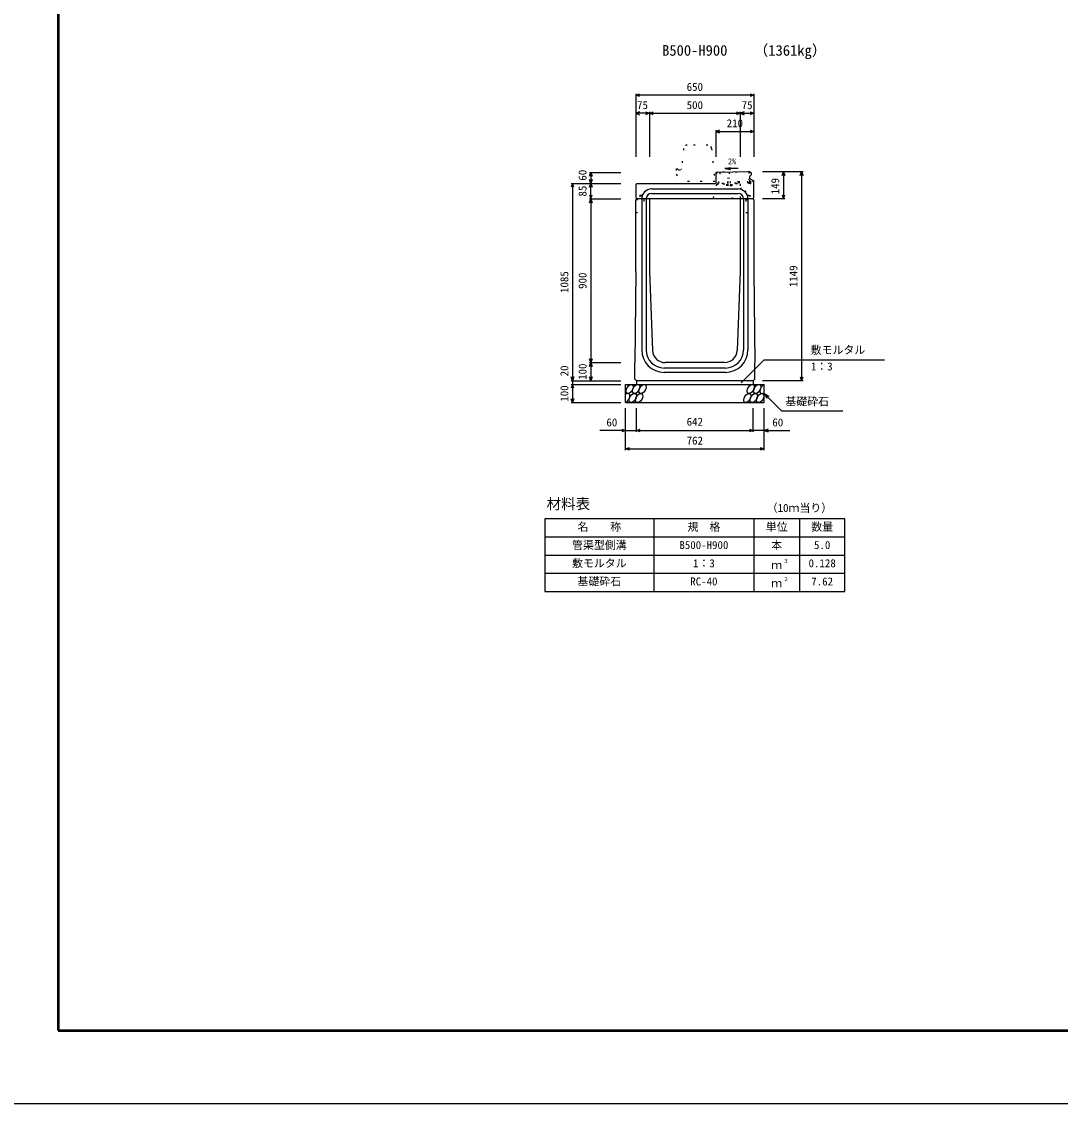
# Model space of a CAD drawing. Units: millimetres, scale not verified. Extents: x 4220 to 29420, y 5940 to 17820.
# Drawn here: x 12820 to 18529, y 5940 to 11885 of the extents above; entities that cross this region are included whole.
import ezdxf
from ezdxf.enums import TextEntityAlignment as Align

# ---------------------------------------------------------------- set-up
doc = ezdxf.new("R2010")
doc.units = ezdxf.units.MM
doc.header["$LTSCALE"] = 40
doc.linetypes.add('DOTTED', pattern=[1.75, 0.25, -1.5])
for name, color, linetype, lineweight in [('Defpoints_3', 5, 'Continuous', 25), ('DIM', 7, 'Continuous', 25), ('HATCH', 6, 'Continuous', 25), ('HYO', 3, 'Continuous', 25), ('HYO2', 4, 'Continuous', 25), ('OUTLINE', 3, 'Continuous', 25), ('OUTLINE2', 4, 'Continuous', 25), ('TXT', 7, 'Continuous', 25), ('WAKU', 3, 'Continuous', 50)]:
    doc.layers.add(name, color=color, linetype=linetype, lineweight=lineweight)
doc.styles.add('ＭＳ ゴシック', font='')
doc.styles.get('ＭＳ ゴシック').set_extended_font_data('MS Gothic')

msp = doc.modelspace()

# ---------------------------------------------------------------- linework, layer by layer
at = {"layer": 'Defpoints_3'}
msp.add_line((12620, 5940), (29420, 5940), dxfattribs=at)
at = {"layer": 'DIM'}
for p, q in [((16195, 11481.46), (16216.14, 11489.16)), ((16195, 11488.96), (16195, 11141.46)), ((16845, 11481.46), (16195, 11481.46)), ((16216.14, 11473.77), (16195, 11481.46)), ((16823.86, 11489.16), (16845, 11481.46)), ((16845, 11481.46), (16823.86, 11473.77)), ((16845, 11488.96), (16845, 11141.46)), ((16216.14, 11389.16), (16195, 11381.46)), ((16270, 11381.46), (16195, 11381.46)), ((16195, 11381.46), (16216.14, 11373.77)), ((16248.86, 11389.16), (16270, 11381.46)), ((16270, 11381.46), (16248.86, 11373.77)), ((16270, 11381.46), (16291.14, 11389.16)), ((16270, 11388.96), (16270, 11141.46)), ((16270, 11381.46), (16770, 11381.46)), ((16291.14, 11373.77), (16270, 11381.46)), ((16748.86, 11389.16), (16770, 11381.46)), ((16770, 11381.46), (16748.86, 11373.77)), ((16791.14, 11389.16), (16770, 11381.46)), ((16770, 11388.96), (16770, 11141.46)), ((16770, 11381.46), (16845, 11381.46)), ((16770, 11381.46), (16791.14, 11373.77)), ((16823.86, 11389.16), (16845, 11381.46)), ((16845, 11381.46), (16823.86, 11373.77)), ((16656.14, 11289.16), (16635, 11281.46)), ((16635, 11288.96), (16635, 11141.46)), ((16635, 11281.46), (16845, 11281.46)), ((16635, 11281.46), (16656.14, 11273.77)), ((16823.86, 11289.16), (16845, 11281.46)), ((16845, 11281.46), (16823.86, 11273.77)), ((17114.5, 11060.46), (16892, 11060.46)), ((16999.3, 11039.32), (17007, 11060.46)), ((17007, 11060.46), (17007, 10911.46)), ((17007, 11060.46), (17014.7, 11039.32)), ((17099.3, 11039.32), (17107, 11060.46)), ((17107, 11060.46), (17107, 9911.46)), ((17107, 11060.46), (17114.7, 11039.32)), ((15940.3, 11035.32), (15948, 11056.46)), ((15948, 10996.46), (15940.3, 11017.61)), ((15940.5, 11056.46), (16113, 11056.46)), ((15948, 11056.46), (15948, 10996.46)), ((15948, 11056.46), (15955.7, 11035.32)), ((15955.7, 11017.61), (15948, 10996.46)), ((15848, 10996.46), (15840.3, 10975.32)), ((15840.5, 10996.46), (16113, 10996.46)), ((15848, 10996.46), (15848, 9911.46)), ((15855.7, 10975.32), (15848, 10996.46)), ((15940.3, 10975.32), (15948, 10996.46)), ((15948, 10911.46), (15948, 10996.46)), ((15948, 10996.46), (15955.7, 10975.32)), ((15940.3, 10932.61), (15948, 10911.46)), ((15940.3, 10890.32), (15948, 10911.46)), ((15940.5, 10911.46), (16113, 10911.46)), ((15948, 10911.46), (15955.7, 10932.61)), ((15948, 10911.46), (15948, 10011.46)), ((15948, 10911.46), (15955.7, 10890.32)), ((17014.5, 10911.46), (16892, 10911.46)), ((16999.3, 10932.61), (17007, 10911.46)), ((17007, 10911.46), (17014.7, 10932.61)), ((15948, 10011.46), (15940.3, 10032.61)), ((15940.3, 9990.32), (15948, 10011.46)), ((15940.5, 10011.46), (16113, 10011.46)), ((15955.7, 10032.61), (15948, 10011.46)), ((15948, 10011.46), (15948, 9911.46)), ((15948, 10011.46), (15955.7, 9990.32)), ((16774.77, 9900.65), (16901, 10026.89)), ((16901, 10026.89), (17562.46, 10026.89)), ((15848, 9911.46), (15840.3, 9932.61)), ((15855.7, 9932.61), (15848, 9911.46)), ((15948, 9911.46), (15940.3, 9932.61)), ((15955.7, 9932.61), (15948, 9911.46)), ((17099.3, 9932.61), (17107, 9911.46)), ((17107, 9911.46), (17114.7, 9932.61)), ((15848, 9891.46), (15840.3, 9870.32)), ((15840.5, 9911.46), (16113, 9911.46)), ((15840.5, 9891.46), (16113, 9891.46)), ((15848, 9911.46), (15848, 9891.46)), ((15848, 9891.46), (15848, 9791.46)), ((15855.7, 9870.32), (15848, 9891.46)), ((17114.5, 9911.46), (16892, 9911.46)), ((15848, 9791.46), (15840.3, 9812.61)), ((15855.7, 9812.61), (15848, 9791.46)), ((16901, 9841.46), (16996.76, 9745.71)), ((16901, 9841.46), (16926.98, 9826.46)), ((16901, 9841.46), (16916, 9815.48)), ((15840.5, 9791.46), (16113, 9791.46)), ((16139, 9530.1), (16139, 9761.46)), ((16199, 9630.1), (16199, 9761.46)), ((16841, 9630.1), (16841, 9761.46)), ((16901, 9530.1), (16901, 9761.46)), ((16996.76, 9745.71), (17334.31, 9745.71)), ((16139, 9637.6), (15997.21, 9637.6)), ((16117.86, 9645.29), (16139, 9637.6)), ((16139, 9637.6), (16117.86, 9629.9)), ((16139, 9637.6), (16199, 9637.6)), ((16199, 9637.6), (16220.14, 9645.29)), ((16220.14, 9629.9), (16199, 9637.6)), ((16204, 9637.6), (16846, 9637.6)), ((16819.86, 9645.29), (16841, 9637.6)), ((16841, 9637.6), (16819.86, 9629.9)), ((16901, 9637.6), (16841, 9637.6)), ((16922.14, 9645.29), (16901, 9637.6)), ((16901, 9637.6), (17042.79, 9637.6)), ((16901, 9637.6), (16922.14, 9629.9)), ((16139, 9537.6), (16160.14, 9545.29)), ((16139, 9537.6), (16901, 9537.6)), ((16160.14, 9529.9), (16139, 9537.6)), ((16879.86, 9545.29), (16901, 9537.6)), ((16901, 9537.6), (16879.86, 9529.9))]:
    msp.add_line(p, q, dxfattribs=at)
at = {"layer": 'HATCH', "linetype": 'DOTTED'}
for p, q in [((16822.46, 11060.32), (16646, 11056.69)), ((16759.23, 10998.01), (16757.97, 11058.99)), ((16766.23, 10998.15), (16764.97, 11059.14)), ((16811.22, 10999.08), (16809.96, 11060.07)), ((16816.96, 11060.21), (16818.22, 10999.22)), ((16821.46, 11060.3), (16825.96, 11060.4)), ((16822.63, 11003.81), (16821.46, 11060.3)), ((16827.25, 10997.91), (16825.96, 11060.4)), ((16646, 11056.69), (16638, 11056.52)), ((16638, 11056.52), (16639.34, 10991.53)), ((16648.35, 10991.22), (16647, 11056.71)), ((16818.22, 10999.22), (16648.26, 10995.72)), ((16651.25, 10995.78), (16650, 11056.77)), ((16657, 11056.91), (16658.25, 10995.92)), ((16700.28, 11025.8), (16716.27, 11026.13)), ((16700.87, 10996.8), (16700.28, 11025.8)), ((16703.24, 10996.85), (16701.99, 11057.84)), ((16708.98, 11057.98), (16710.24, 10997)), ((16716.87, 10997.13), (16716.27, 11026.13)), ((16639.34, 10991.53), (16648.34, 10991.72)), ((16824.31, 10994.85), (16648.35, 10991.22)), ((16695.11, 10992.18), (16722.82, 10992.76)), ((16695.32, 10982.19), (16695.11, 10992.18)), ((16723.03, 10982.76), (16695.32, 10982.19)), ((16702.04, 10992.33), (16702.24, 10982.33)), ((16715.89, 10992.61), (16716.1, 10982.61)), ((16722.82, 10992.76), (16723.03, 10982.76))]:
    msp.add_line(p, q, dxfattribs=at)
for centre, radius in [((16818.13, 11003.72), 4.5), ((16824.25, 10997.85), 3)]:
    msp.add_arc(centre, radius, 271.18119, 1.18119, dxfattribs=at)
at = {"layer": 'HATCH'}
for centre in [(16161.89, 9866.46), (16197.37, 9866.46), (16232.84, 9866.46), (16827.05, 9866.46), (16862.52, 9866.46), (16178.77, 9816.46), (16214.25, 9816.46), (16808.45, 9816.46), (16843.93, 9816.46), (16879.41, 9816.46)]:
    msp.add_ellipse(centre, major_axis=(14.54, 23.54), ratio=0.5792, dxfattribs=at)
for centre, start_param, end_param in [((16898, 9866.46), 0.6666252, 4.1103269), ((16143.3, 9816.46), 3.7419964, 7.318141)]:
    msp.add_ellipse(centre, major_axis=(14.54, 23.54), ratio=0.5792, start_param=start_param, end_param=end_param, dxfattribs=at)
at = {"layer": 'HYO'}
for p, q in [((17345, 9153.36), (15695, 9153.36)), ((15695, 9153.36), (15695, 8753.36)), ((16295, 9153.36), (16295, 8753.36)), ((16845, 9153.36), (16845, 8753.36)), ((17095, 9153.36), (17095, 8753.36)), ((17345, 8753.36), (17345, 9153.36)), ((15695, 9053.36), (17345, 9053.36)), ((15695, 8753.36), (17345, 8753.36))]:
    msp.add_line(p, q, dxfattribs=at)
at = {"layer": 'HYO2'}
for p, q in [((15695, 8953.36), (17345, 8953.36)), ((15695, 8853.36), (17345, 8853.36))]:
    msp.add_line(p, q, dxfattribs=at)
at = {"layer": 'OUTLINE', "linetype": 'DOTTED'}
for p, q in [((16458.19, 11188.41), (16447, 11076.46)), ((16591.9, 11206.46), (16478.1, 11206.46)), ((16611.8, 11188.45), (16630, 11006.46)), ((16417, 11076.46), (16417, 11046.46)), ((16417, 11076.46), (16425, 11076.46)), ((16425, 11076.46), (16435, 11066.46)), ((16435, 11066.46), (16445, 11076.46)), ((16445, 11076.46), (16447, 11076.46)), ((16417, 11046.46), (16440, 11006.46)), ((16630, 11006.46), (16440, 11006.46))]:
    msp.add_line(p, q, dxfattribs=at)
at = {"layer": 'OUTLINE'}
for p, q in [((16823, 11060.34), (16635, 11056.46)), ((16823, 11060.34), (16829, 11054.46)), ((16635, 11056.46), (16635, 10996.46)), ((16820, 11033.46), (16829, 11043.46)), ((16820, 11033.46), (16820, 11023.46)), ((16820, 11023.46), (16845, 11010.46)), ((16829, 11054.46), (16829, 11043.46)), ((16845, 10917.46), (16845, 11010.46)), ((16195, 10990.46), (16201, 10996.46)), ((16195, 10990.46), (16195, 10917.46)), ((16201, 10996.46), (16635, 10996.46)), ((16195, 10917.46), (16201, 10911.46)), ((16195, 10905.46), (16201, 10911.46)), ((16195, 10511.46), (16195, 10905.46)), ((16839, 10911.46), (16201, 10911.46)), ((16270, 10911.46), (16270, 10511.46)), ((16770, 10911.46), (16770, 10511.46)), ((16839, 10911.46), (16845, 10917.46)), ((16839, 10911.46), (16845, 10905.46)), ((16845, 10905.46), (16845, 10511.46)), ((16195, 10511.46), (16190, 10011.46)), ((16270, 10511.46), (16287.31, 10078.67)), ((16770, 10511.46), (16752.69, 10078.67)), ((16845, 10511.46), (16850, 10011.46)), ((16190, 9920.46), (16190, 10011.46)), ((16682.74, 10011.46), (16357.26, 10011.46)), ((16850, 9920.46), (16850, 10011.46)), ((16139, 9891.46), (16901, 9891.46)), ((16139, 9791.46), (16139, 9891.46)), ((16190, 9920.46), (16199, 9911.46)), ((16841, 9911.46), (16199, 9911.46)), ((16199, 9911.46), (16199, 9891.46)), ((16841, 9911.46), (16850, 9920.46)), ((16841, 9911.46), (16841, 9891.46)), ((16901, 9791.46), (16901, 9891.46)), ((16139, 9791.46), (16901, 9791.46))]:
    msp.add_line(p, q, dxfattribs=at)
at = {"layer": 'OUTLINE', "linetype": 'DOTTED'}
for centre, start, end in [((16478.1, 11186.46), 90, 174.40835), ((16591.9, 11186.46), 4.08463, 90)]:
    msp.add_arc(centre, 20, start, end, dxfattribs=at)
at = {"layer": 'OUTLINE'}
for centre, start, end in [((16357.26, 10081.46), 182.29061, 270.36797), ((16682.74, 10081.46), 270, 357.70939)]:
    msp.add_arc(centre, 70, start, end, dxfattribs=at)
at = {"layer": 'OUTLINE2', "linetype": 'DOTTED'}
for p, q in [((16722.91, 10911.46), (16821.46, 11022.7)), ((16843.39, 11011.3), (16765.93, 10911.46)), ((16639.33, 10992.04), (16620, 10911.46)), ((16770, 10993.73), (16770, 10911.46)), ((16196.5, 10906.96), (16240, 10906.96)), ((16218.5, 10931.96), (16230.5, 10931.96)), ((16218.5, 10931.96), (16218.5, 10906.96)), ((16230.5, 10931.96), (16230.5, 10906.96)), ((16240, 10906.96), (16240, 10836.46)), ((16799.45, 10906.96), (16843.5, 10906.96)), ((16799.45, 10906.96), (16799.45, 10836.46)), ((16809.5, 10931.96), (16821.5, 10931.96)), ((16809.5, 10931.96), (16809.5, 10906.96)), ((16821.5, 10931.96), (16821.5, 10906.96)), ((16195, 10836.46), (16240, 10836.46)), ((16799.45, 10836.46), (16844.45, 10836.46))]:
    msp.add_line(p, q, dxfattribs=at)
at = {"layer": 'OUTLINE2'}
for p, q in [((16282, 10965.46), (16758, 10965.46)), ((16282, 10941.46), (16758, 10941.46)), ((16228, 10911.46), (16228, 10081.46)), ((16252, 10911.46), (16252, 10081.46)), ((16788, 10911.46), (16788, 10081.46)), ((16812, 10911.46), (16812, 10081.46)), ((16688, 9981.46), (16352, 9981.46)), ((16688, 9957.46), (16352, 9957.46))]:
    msp.add_line(p, q, dxfattribs=at)
for centre, radius, start, end in [((16282, 10911.46), 54, 90, 180), ((16282, 10911.46), 30, 90, 180), ((16758, 10911.46), 54, 0, 90), ((16758, 10911.46), 30, 0, 90), ((16352, 10081.46), 124, 180, 270), ((16352, 10081.46), 100, 180, 270), ((16688, 10081.46), 100, 270, 0), ((16688, 10081.46), 124, 270, 0)]:
    msp.add_arc(centre, radius, start, end, dxfattribs=at)
at = {"layer": 'TXT'}
for p, q in [((16685.75, 11077.51), (16715.19, 11083.33)), ((16758.49, 11079.01), (16685.75, 11077.51)), ((16685.75, 11077.51), (16715.4, 11072.91))]:
    msp.add_line(p, q, dxfattribs=at)
at = {"layer": 'WAKU'}
for p, q in [((13020, 17420), (13020, 6340)), ((13020, 6340), (29020, 6340))]:
    msp.add_line(p, q, dxfattribs=at)

# ---------------------------------------------------------------- texts
at = {"layer": 'DIM', "style": 'ＭＳ ゴシック'}
for s, p in [('650', (16475, 11491.46)), ('75', (16202.5, 11391.46)), ('500', (16475, 11391.46)), ('75', (16777.5, 11391.46)), ('210', (16695, 11291.46)), ('敷モルタル', (17156.6, 10045.62)), ('1：3', (17157.6, 9954.93)), ('基礎砕石', (17017.32, 9762.88)), ('60', (16034, 9647.6)), ('642', (16475, 9651.46)), ('60', (16946, 9647.6)), ('762', (16475, 9547.6))]:
    msp.add_text(s, height=43.99, dxfattribs=at).set_placement(p, align=Align.BOTTOM_LEFT)
for s, p in [('60', (15938, 11011.46)), ('149', (16997, 10935.96)), ('85', (15938, 10923.96)), ('1149', (17097, 10425.96)), ('1085', (15838, 10393.96)), ('900', (15938, 10416.46)), ('20', (15838, 9935.78)), ('100', (15938, 9916.46)), ('100', (15838, 9796.46))]:
    msp.add_text(s, height=43.99, rotation=90, dxfattribs=at).set_placement(p, align=Align.BOTTOM_LEFT)
at = {"layer": 'TXT', "style": 'ＭＳ ゴシック'}
for s, height, p in [('B500-H900', 58.65, (16340, 11680.44)), ('（1361kg）', 58.65, (16843.7, 11680.44)), ('2%', 32.99, (16702.05, 11091.09)), ('材料表', 58.65, (15705, 9188.36)), ('（10ｍ当り）', 43.99, (16915, 9177.36)), ('名\u3000\u3000称', 43.99, (15875, 9073.36)), ('規\u3000格', 43.99, (16480, 9073.36)), ('単位', 43.99, (16910, 9073.36)), ('数量', 43.99, (17160, 9073.36)), ('管渠型側溝', 43.99, (15845, 8973.36)), ('本', 43.99, (16940, 8973.36)), ('B500-H900', 43.99, (16435, 8973.36)), ('5.0', 43.99, (17175, 8973.36)), ('敷モルタル', 43.99, (15845, 8873.36)), ('1：3', 43.99, (16510, 8873.36)), ('３', 21.99, (17005.54, 8903.73)), ('0.128', 43.99, (17145, 8873.36)), ('ｍ', 43.99, (16940, 8863.36)), ('基礎砕石', 43.99, (15875, 8773.36)), ('RC-40', 43.99, (16495, 8773.36)), ('ｍ', 43.99, (16940, 8763.36)), ('２', 21.99, (17005.54, 8803.73)), ('7.62', 43.99, (17160, 8773.36))]:
    msp.add_text(s, height=height, dxfattribs=at).set_placement(p, align=Align.BOTTOM_LEFT)

doc.saveas('drawing.dxf')
